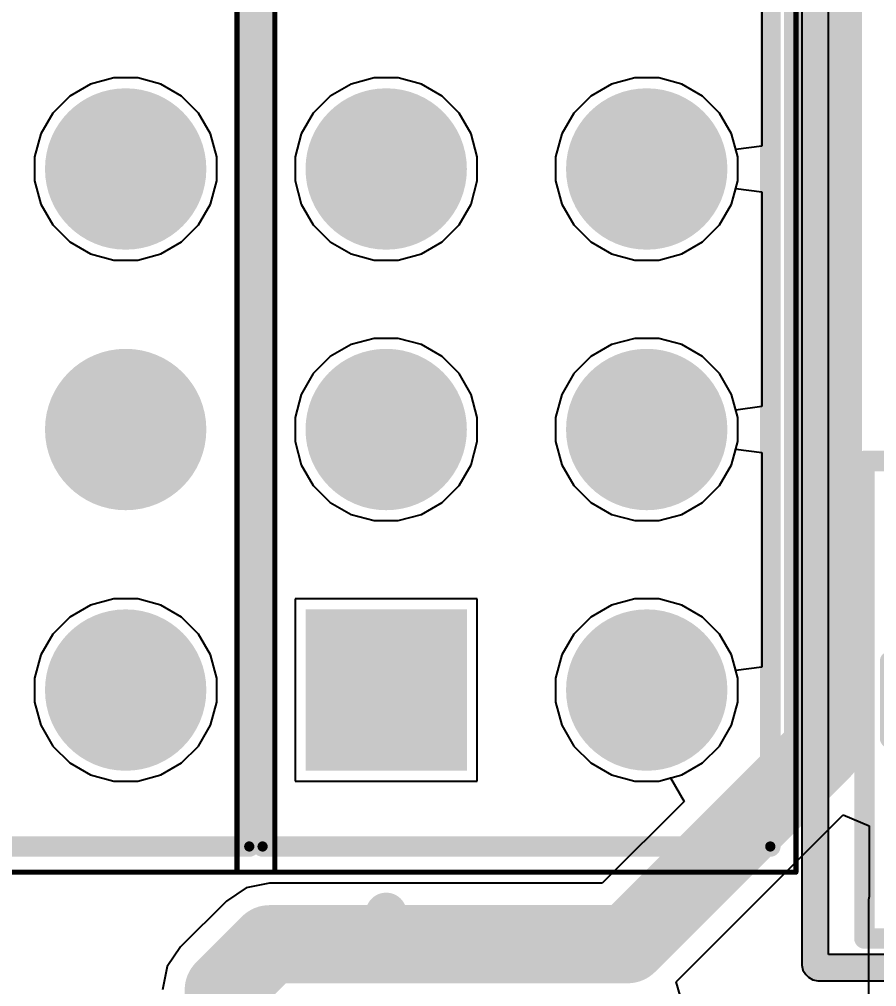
# Model space of a CAD drawing. Header units: inches. Extents: x 2.95 to 6.74, y 1.23 to 4.83.
# Drawn here: x 3.2025 to 3.5316, y 1.6877 to 2.059 of the extents above; entities that cross this region are included whole.
import ezdxf

# ---------------------------------------------------------------- set-up
doc = ezdxf.new("R2010")
doc.units = ezdxf.units.IN
doc.header["$MEASUREMENT"] = 0
for name, color, linetype in [('Bottom Layer', 5, 'Continuous'), ('Bottom Solder', 6, 'Continuous'), ('GND', 76, 'Continuous'), ('Mechanical 15', 56, 'Continuous'), ('Multi-Layer', 9, 'Continuous'), ('Pad Holes', 156, 'Continuous'), ('PWR', 16, 'Continuous'), ('Top 3D Body', 56, 'Continuous'), ('Top Assembly', 56, 'Continuous'), ('Top Component Center', 56, 'Continuous'), ('Top Courtyard', 56, 'Continuous'), ('Top Layer', 1, 'Continuous'), ('Top Overlay', 2, 'Continuous'), ('Top Paste', 8, 'Continuous'), ('Top Solder', 216, 'Continuous')]:
    doc.layers.add(name, color=color, linetype=linetype)
doc.styles.add('Arial', font='', dxfattribs={"height": 0.2})
doc.styles.get('Arial').set_extended_font_data('Arial')

# ---------------------------------------------------------------- blocks, each defined once
blk = doc.blocks.new('SAMTEC_ESQ_126_39_G_D_4')
at = {"layer": 'Bottom Layer'}
h = blk.add_hatch(color=5, dxfattribs=at)
edge = h.paths.add_edge_path()
edge.add_arc((-0.2, 0.1), 0.02697, 0, 360)
h = blk.add_hatch(color=5, dxfattribs=at)
edge = h.paths.add_edge_path()
edge.add_arc((-0.1, 0.1), 0.02697, 0, 360)
h = blk.add_hatch(color=5, dxfattribs=at)
edge = h.paths.add_edge_path()
edge.add_arc((0, 0.1), 0.02697, 0, 360)
at = {"layer": 'Bottom Solder'}
h = blk.add_hatch(color=6, dxfattribs=at)
edge = h.paths.add_edge_path()
edge.add_arc((-0.2, 0.1), 0.03097, 0, 360)
h = blk.add_hatch(color=6, dxfattribs=at)
edge = h.paths.add_edge_path()
edge.add_arc((-0.1, 0.1), 0.03097, 0, 360)
h = blk.add_hatch(color=6, dxfattribs=at)
edge = h.paths.add_edge_path()
edge.add_arc((0, 0.1), 0.03097, 0, 360)
at = {"layer": 'GND'}
h = blk.add_hatch(color=76, dxfattribs=at)
edge = h.paths.add_edge_path()
edge.add_arc((-0.2, 0.1), 0.03008, 0, 360)
h = blk.add_hatch(color=76, dxfattribs=at)
edge = h.paths.add_edge_path()
edge.add_arc((0, 0.1), 0.03008, 0, 360)
at = {"layer": 'Multi-Layer'}
h = blk.add_hatch(color=9, dxfattribs=at)
edge = h.paths.add_edge_path()
edge.add_arc((-0.2, 0.1), 0.02697, 0, 360)
h = blk.add_hatch(color=9, dxfattribs=at)
edge = h.paths.add_edge_path()
edge.add_arc((-0.1, 0.1), 0.02697, 0, 360)
h = blk.add_hatch(color=9, dxfattribs=at)
edge = h.paths.add_edge_path()
edge.add_arc((0, 0.1), 0.02697, 0, 360)
at = {"layer": 'Pad Holes'}
h = blk.add_hatch(color=7, dxfattribs=at)
edge = h.paths.add_edge_path()
edge.add_arc((-0.2, 0.1), 0.02008, 0, 360)
h = blk.add_hatch(color=7, dxfattribs=at)
edge = h.paths.add_edge_path()
edge.add_arc((-0.1, 0.1), 0.02008, 0, 360)
h = blk.add_hatch(color=7, dxfattribs=at)
edge = h.paths.add_edge_path()
edge.add_arc((0, 0.1), 0.02008, 0, 360)
at = {"layer": 'PWR'}
h = blk.add_hatch(color=16, dxfattribs=at)
edge = h.paths.add_edge_path()
edge.add_arc((-0.2, 0.1), 0.03008, 0, 360)
h = blk.add_hatch(color=16, dxfattribs=at)
edge = h.paths.add_edge_path()
edge.add_arc((-0.1, 0.1), 0.03008, 0, 360)
h = blk.add_hatch(color=16, dxfattribs=at)
edge = h.paths.add_edge_path()
edge.add_arc((0, 0.1), 0.03008, 0, 360)
at = {"layer": 'Top Layer'}
h = blk.add_hatch(color=1, dxfattribs=at)
edge = h.paths.add_edge_path()
edge.add_arc((-0.2, 0.1), 0.02697, 0, 360)
h = blk.add_hatch(color=1, dxfattribs=at)
edge = h.paths.add_edge_path()
edge.add_arc((-0.1, 0.1), 0.02697, 0, 360)
h = blk.add_hatch(color=1, dxfattribs=at)
edge = h.paths.add_edge_path()
edge.add_arc((0, 0.1), 0.02697, 0, 360)
at = {"layer": 'Top Solder'}
h = blk.add_hatch(color=216, dxfattribs=at)
edge = h.paths.add_edge_path()
edge.add_arc((-0.2, 0.1), 0.03097, 0, 360)
h = blk.add_hatch(color=216, dxfattribs=at)
edge = h.paths.add_edge_path()
edge.add_arc((-0.1, 0.1), 0.03097, 0, 360)
h = blk.add_hatch(color=216, dxfattribs=at)
edge = h.paths.add_edge_path()
edge.add_arc((0, 0.1), 0.03097, 0, 360)
at = {"layer": 'Mechanical 15'}
for points in [[(0.06988, 0.15728, 0.00197, 0.00197, 0), (-2.56988, 0.15728, 0.00197, 0.00197, 0)], [(0.06988, -0.05728, 0.00197, 0.00197, 0), (0.06988, 0.15728, 0.00197, 0.00197, 0)]]:
    blk.add_lwpolyline(points, format="xyseb", dxfattribs=at)
blk.add_lwpolyline([(0.06939, 0.15728, 0.000984, 0.000984, 1), (0.07037, 0.15728, 0.000984, 0.000984, 1)], format="xyseb", close=True, dxfattribs=at)
blk.add_lwpolyline([(0.06939, 0.15728, 0.000984, 0.000984, 1), (0.07037, 0.15728, 0.000984, 0.000984, 1)], format="xyseb", close=True, dxfattribs=at)
at = {"layer": 'Top 3D Body'}
for points in [[(0.06004, 0.14744, 0.00394, 0.00394, 0), (-2.56004, 0.14744, 0.00394, 0.00394, 0)], [(0.06004, 0.14744, 0.00394, 0.00394, 0), (-2.56004, 0.14744, 0.00394, 0.00394, 0)], [(0.06004, -0.04744, 0.00394, 0.00394, 0), (0.06004, 0.14744, 0.00394, 0.00394, 0)], [(0.06004, -0.04744, 0.00394, 0.00394, 0), (0.06004, 0.14744, 0.00394, 0.00394, 0)]]:
    blk.add_lwpolyline(points, format="xyseb", dxfattribs=at)
blk.add_lwpolyline([(0.05906, 0.14744, 0.00197, 0.00197, 1), (0.06102, 0.14744, 0.00197, 0.00197, 1)], format="xyseb", close=True, dxfattribs=at)
blk.add_lwpolyline([(0.05906, 0.14744, 0.00197, 0.00197, 1), (0.06102, 0.14744, 0.00197, 0.00197, 1)], format="xyseb", close=True, dxfattribs=at)
blk.add_lwpolyline([(0.05906, 0.14744, 0.00197, 0.00197, 1), (0.06102, 0.14744, 0.00197, 0.00197, 1)], format="xyseb", close=True, dxfattribs=at)
blk.add_lwpolyline([(0.05906, 0.14744, 0.00197, 0.00197, 1), (0.06102, 0.14744, 0.00197, 0.00197, 1)], format="xyseb", close=True, dxfattribs=at)
at = {"layer": 'Top Overlay'}
for points in [[(0.06004, 0.14744, 0.00787, 0.00787, 0), (-2.56004, 0.14744, 0.00787, 0.00787, 0)], [(0.06004, -0.04744, 0.00787, 0.00787, 0), (0.06004, 0.14744, 0.00787, 0.00787, 0)]]:
    blk.add_lwpolyline(points, format="xyseb", dxfattribs=at)
blk.add_lwpolyline([(0.05807, 0.14744, 0.00394, 0.00394, 1), (0.06201, 0.14744, 0.00394, 0.00394, 1)], format="xyseb", close=True, dxfattribs=at)
blk.add_lwpolyline([(0.05807, 0.14744, 0.00394, 0.00394, 1), (0.06201, 0.14744, 0.00394, 0.00394, 1)], format="xyseb", close=True, dxfattribs=at)
blk = doc.blocks.new('SAMTEC_ESQ_126_39_G_D_5')
at = {"layer": 'Bottom Layer'}
h = blk.add_hatch(color=5, dxfattribs=at)
edge = h.paths.add_edge_path()
edge.add_arc((-0.2, 0.1), 0.02697, 0, 360)
h = blk.add_hatch(color=5, dxfattribs=at)
edge = h.paths.add_edge_path()
edge.add_arc((-0.1, 0.1), 0.02697, 0, 360)
h = blk.add_hatch(color=5, dxfattribs=at)
edge = h.paths.add_edge_path()
edge.add_arc((0, 0.1), 0.02697, 0, 360)
h = blk.add_hatch(color=5, dxfattribs=at)
edge = h.paths.add_edge_path()
edge.add_arc((-0.2, 0), 0.02697, 0, 360)
h = blk.add_hatch(color=5, dxfattribs=at)
edge = h.paths.add_edge_path()
edge.add_arc((-0.1, 0), 0.02697, 0, 360)
blk.add_hatch(color=5, dxfattribs=at).paths.add_polyline_path([(-0.02697, 0.02697), (0.02697, 0.02697), (0.02697, -0.02697), (-0.02697, -0.02697)])
at = {"layer": 'Bottom Solder'}
h = blk.add_hatch(color=6, dxfattribs=at)
edge = h.paths.add_edge_path()
edge.add_arc((-0.2, 0.1), 0.03097, 0, 360)
h = blk.add_hatch(color=6, dxfattribs=at)
edge = h.paths.add_edge_path()
edge.add_arc((-0.1, 0.1), 0.03097, 0, 360)
h = blk.add_hatch(color=6, dxfattribs=at)
edge = h.paths.add_edge_path()
edge.add_arc((0, 0.1), 0.03097, 0, 360)
h = blk.add_hatch(color=6, dxfattribs=at)
edge = h.paths.add_edge_path()
edge.add_arc((-0.2, 0), 0.03097, 0, 360)
h = blk.add_hatch(color=6, dxfattribs=at)
edge = h.paths.add_edge_path()
edge.add_arc((-0.1, 0), 0.03097, 0, 360)
blk.add_hatch(color=6, dxfattribs=at).paths.add_polyline_path([(-0.03097, 0.03097), (0.03097, 0.03097), (0.03097, -0.03097), (-0.03097, -0.03097)])
at = {"layer": 'GND'}
h = blk.add_hatch(color=76, dxfattribs=at)
edge = h.paths.add_edge_path()
edge.add_arc((-0.2, 0.1), 0.03008, 0, 360)
h = blk.add_hatch(color=76, dxfattribs=at)
edge = h.paths.add_edge_path()
edge.add_arc((-0.1, 0.1), 0.03008, 0, 360)
h = blk.add_hatch(color=76, dxfattribs=at)
edge = h.paths.add_edge_path()
edge.add_arc((0, 0.1), 0.03008, 0, 360)
h = blk.add_hatch(color=76, dxfattribs=at)
edge = h.paths.add_edge_path()
edge.add_arc((-0.2, 0), 0.03008, 0, 360)
h = blk.add_hatch(color=76, dxfattribs=at)
edge = h.paths.add_edge_path()
edge.add_arc((-0.1, 0), 0.03008, 0, 360)
h = blk.add_hatch(color=76, dxfattribs=at)
edge = h.paths.add_edge_path()
edge.add_arc((0, 0), 0.03008, 0, 360)
at = {"layer": 'Multi-Layer'}
h = blk.add_hatch(color=9, dxfattribs=at)
edge = h.paths.add_edge_path()
edge.add_arc((-0.2, 0.1), 0.02697, 0, 360)
h = blk.add_hatch(color=9, dxfattribs=at)
edge = h.paths.add_edge_path()
edge.add_arc((-0.1, 0.1), 0.02697, 0, 360)
h = blk.add_hatch(color=9, dxfattribs=at)
edge = h.paths.add_edge_path()
edge.add_arc((0, 0.1), 0.02697, 0, 360)
h = blk.add_hatch(color=9, dxfattribs=at)
edge = h.paths.add_edge_path()
edge.add_arc((-0.2, 0), 0.02697, 0, 360)
h = blk.add_hatch(color=9, dxfattribs=at)
edge = h.paths.add_edge_path()
edge.add_arc((-0.1, 0), 0.02697, 0, 360)
blk.add_hatch(color=9, dxfattribs=at).paths.add_polyline_path([(-0.02697, 0.02697), (0.02697, 0.02697), (0.02697, -0.02697), (-0.02697, -0.02697)])
at = {"layer": 'Pad Holes'}
h = blk.add_hatch(color=7, dxfattribs=at)
edge = h.paths.add_edge_path()
edge.add_arc((-0.2, 0.1), 0.02008, 0, 360)
h = blk.add_hatch(color=7, dxfattribs=at)
edge = h.paths.add_edge_path()
edge.add_arc((-0.1, 0.1), 0.02008, 0, 360)
h = blk.add_hatch(color=7, dxfattribs=at)
edge = h.paths.add_edge_path()
edge.add_arc((0, 0.1), 0.02008, 0, 360)
h = blk.add_hatch(color=7, dxfattribs=at)
edge = h.paths.add_edge_path()
edge.add_arc((-0.2, 0), 0.02008, 0, 360)
h = blk.add_hatch(color=7, dxfattribs=at)
edge = h.paths.add_edge_path()
edge.add_arc((-0.1, 0), 0.02008, 0, 360)
h = blk.add_hatch(color=7, dxfattribs=at)
edge = h.paths.add_edge_path()
edge.add_arc((0, 0), 0.02008, 0, 360)
at = {"layer": 'PWR'}
h = blk.add_hatch(color=16, dxfattribs=at)
edge = h.paths.add_edge_path()
edge.add_arc((-0.2, 0.1), 0.03008, 0, 360)
h = blk.add_hatch(color=16, dxfattribs=at)
edge = h.paths.add_edge_path()
edge.add_arc((-0.1, 0.1), 0.03008, 0, 360)
h = blk.add_hatch(color=16, dxfattribs=at)
edge = h.paths.add_edge_path()
edge.add_arc((0, 0.1), 0.03008, 0, 360)
h = blk.add_hatch(color=16, dxfattribs=at)
edge = h.paths.add_edge_path()
edge.add_arc((-0.2, 0), 0.03008, 0, 360)
h = blk.add_hatch(color=16, dxfattribs=at)
edge = h.paths.add_edge_path()
edge.add_arc((-0.1, 0), 0.03008, 0, 360)
h = blk.add_hatch(color=16, dxfattribs=at)
edge = h.paths.add_edge_path()
edge.add_arc((0, 0), 0.03008, 0, 360)
at = {"layer": 'Top Layer'}
h = blk.add_hatch(color=1, dxfattribs=at)
edge = h.paths.add_edge_path()
edge.add_arc((-0.2, 0.1), 0.02697, 0, 360)
h = blk.add_hatch(color=1, dxfattribs=at)
edge = h.paths.add_edge_path()
edge.add_arc((-0.1, 0.1), 0.02697, 0, 360)
h = blk.add_hatch(color=1, dxfattribs=at)
edge = h.paths.add_edge_path()
edge.add_arc((0, 0.1), 0.02697, 0, 360)
h = blk.add_hatch(color=1, dxfattribs=at)
edge = h.paths.add_edge_path()
edge.add_arc((-0.2, 0), 0.02697, 0, 360)
h = blk.add_hatch(color=1, dxfattribs=at)
edge = h.paths.add_edge_path()
edge.add_arc((-0.1, 0), 0.02697, 0, 360)
blk.add_hatch(color=1, dxfattribs=at).paths.add_polyline_path([(-0.02697, 0.02697), (0.02697, 0.02697), (0.02697, -0.02697), (-0.02697, -0.02697)])
at = {"layer": 'Top Solder'}
h = blk.add_hatch(color=216, dxfattribs=at)
edge = h.paths.add_edge_path()
edge.add_arc((-0.2, 0.1), 0.03097, 0, 360)
h = blk.add_hatch(color=216, dxfattribs=at)
edge = h.paths.add_edge_path()
edge.add_arc((-0.1, 0.1), 0.03097, 0, 360)
h = blk.add_hatch(color=216, dxfattribs=at)
edge = h.paths.add_edge_path()
edge.add_arc((0, 0.1), 0.03097, 0, 360)
h = blk.add_hatch(color=216, dxfattribs=at)
edge = h.paths.add_edge_path()
edge.add_arc((-0.2, 0), 0.03097, 0, 360)
h = blk.add_hatch(color=216, dxfattribs=at)
edge = h.paths.add_edge_path()
edge.add_arc((-0.1, 0), 0.03097, 0, 360)
blk.add_hatch(color=216, dxfattribs=at).paths.add_polyline_path([(-0.03097, 0.03097), (0.03097, 0.03097), (0.03097, -0.03097), (-0.03097, -0.03097)])
at = {"layer": 'Mechanical 15'}
for points in [[(0.06988, 0.15728, 0.00197, 0.00197, 0), (-2.56988, 0.15728, 0.00197, 0.00197, 0)], [(0.06988, -0.05728, 0.00197, 0.00197, 0), (0.06988, 0.15728, 0.00197, 0.00197, 0)], [(0.06988, -0.05728, 0.00197, 0.00197, 0), (-2.56988, -0.05728, 0.00197, 0.00197, 0)]]:
    blk.add_lwpolyline(points, format="xyseb", dxfattribs=at)
for points in [[(0.06939, 0.15728, 0.000984, 0.000984, 1), (0.07037, 0.15728, 0.000984, 0.000984, 1)], [(0.06939, 0.15728, 0.000984, 0.000984, 1), (0.07037, 0.15728, 0.000984, 0.000984, 1)], [(0.06939, -0.05728, 0.000984, 0.000984, 1), (0.07037, -0.05728, 0.000984, 0.000984, 1)], [(0.06939, -0.05728, 0.000984, 0.000984, 1), (0.07037, -0.05728, 0.000984, 0.000984, 1)]]:
    blk.add_lwpolyline(points, format="xyseb", close=True, dxfattribs=at)
at = {"layer": 'Top 3D Body'}
for points in [[(0.06004, 0.14744, 0.00394, 0.00394, 0), (-2.56004, 0.14744, 0.00394, 0.00394, 0)], [(0.06004, 0.14744, 0.00394, 0.00394, 0), (-2.56004, 0.14744, 0.00394, 0.00394, 0)], [(0.06004, -0.04744, 0.00394, 0.00394, 0), (0.06004, 0.14744, 0.00394, 0.00394, 0)], [(0.06004, -0.04744, 0.00394, 0.00394, 0), (0.06004, 0.14744, 0.00394, 0.00394, 0)], [(0.06004, -0.04744, 0.00394, 0.00394, 0), (-2.56004, -0.04744, 0.00394, 0.00394, 0)]]:
    blk.add_lwpolyline(points, format="xyseb", dxfattribs=at)
for points in [[(0.05906, 0.14744, 0.00197, 0.00197, 1), (0.06102, 0.14744, 0.00197, 0.00197, 1)], [(0.05906, 0.14744, 0.00197, 0.00197, 1), (0.06102, 0.14744, 0.00197, 0.00197, 1)], [(0.05906, 0.14744, 0.00197, 0.00197, 1), (0.06102, 0.14744, 0.00197, 0.00197, 1)], [(0.05906, 0.14744, 0.00197, 0.00197, 1), (0.06102, 0.14744, 0.00197, 0.00197, 1)], [(0.08957, 0, 0.00787, 0.00787, 1), (0.08169, 0, 0.00787, 0.00787, 1)], [(0.07972, 0, 0.00394, 0.00394, 1), (0.08366, 0, 0.00394, 0.00394, 1)], [(0.0876, 0, 0.00394, 0.00394, 1), (0.09154, 0, 0.00394, 0.00394, 1)], [(0.05906, -0.04744, 0.00197, 0.00197, 1), (0.06102, -0.04744, 0.00197, 0.00197, 1)], [(0.05906, -0.04744, 0.00197, 0.00197, 1), (0.06102, -0.04744, 0.00197, 0.00197, 1)], [(0.05906, -0.04744, 0.00197, 0.00197, 1), (0.06102, -0.04744, 0.00197, 0.00197, 1)]]:
    blk.add_lwpolyline(points, format="xyseb", close=True, dxfattribs=at)
at = {"layer": 'Top Overlay'}
for points in [[(0.06004, 0.14744, 0.00787, 0.00787, 0), (-2.56004, 0.14744, 0.00787, 0.00787, 0)], [(0.06004, -0.04744, 0.00787, 0.00787, 0), (0.06004, 0.14744, 0.00787, 0.00787, 0)], [(0.06004, -0.04744, 0.00787, 0.00787, 0), (-2.56004, -0.04744, 0.00787, 0.00787, 0)]]:
    blk.add_lwpolyline(points, format="xyseb", dxfattribs=at)
for points in [[(0.05807, 0.14744, 0.00394, 0.00394, 1), (0.06201, 0.14744, 0.00394, 0.00394, 1)], [(0.05807, 0.14744, 0.00394, 0.00394, 1), (0.06201, 0.14744, 0.00394, 0.00394, 1)], [(0.08957, 0, 0.00787, 0.00787, 1), (0.08169, 0, 0.00787, 0.00787, 1)], [(0.07972, 0, 0.00394, 0.00394, 1), (0.08366, 0, 0.00394, 0.00394, 1)], [(0.0876, 0, 0.00394, 0.00394, 1), (0.09154, 0, 0.00394, 0.00394, 1)], [(0.05807, -0.04744, 0.00394, 0.00394, 1), (0.06201, -0.04744, 0.00394, 0.00394, 1)], [(0.05807, -0.04744, 0.00394, 0.00394, 1), (0.06201, -0.04744, 0.00394, 0.00394, 1)]]:
    blk.add_lwpolyline(points, format="xyseb", close=True, dxfattribs=at)
blk = doc.blocks.new('FP_RMCF1210_IPC_B_39')
at = {"layer": 'Top Layer'}
for points in [[(-0.08179, 0.05423), (-0.02652, 0.05423), (-0.02652, -0.05423), (-0.08179, -0.05423)], [(0.02652, 0.05423), (0.08179, 0.05423), (0.08179, -0.05423), (0.02652, -0.05423)]]:
    blk.add_hatch(color=1, dxfattribs=at).paths.add_polyline_path(points)
at = {"layer": 'Top Paste'}
for points in [[(-0.08179, 0.05423), (-0.02652, 0.05423), (-0.02652, -0.05423), (-0.08179, -0.05423)], [(0.02652, 0.05423), (0.08179, 0.05423), (0.08179, -0.05423), (0.02652, -0.05423)]]:
    blk.add_hatch(color=8, dxfattribs=at).paths.add_polyline_path(points)
at = {"layer": 'Top Solder'}
for points in [[(-0.08179, 0.05423), (-0.02652, 0.05423), (-0.02652, -0.05423), (-0.08179, -0.05423)], [(0.02652, 0.05423), (0.08179, 0.05423), (0.08179, -0.05423), (0.02652, -0.05423)]]:
    blk.add_hatch(color=216, dxfattribs=at).paths.add_polyline_path(points)
at = {"layer": 'Top 3D Body'}
for points in [[(0.06299, 0.04921, 0.00787, 0.00787, 0), (-0.06299, 0.04921, 0.00787, 0.00787, 0)], [(-0.06299, -0.04921, 0.00787, 0.00787, 0), (-0.06299, 0.04921, 0.00787, 0.00787, 0)], [(0.06299, -0.04921, 0.00787, 0.00787, 0), (0.06299, 0.04921, 0.00787, 0.00787, 0)], [(0.06299, -0.04921, 0.00787, 0.00787, 0), (-0.06299, -0.04921, 0.00787, 0.00787, 0)]]:
    blk.add_lwpolyline(points, format="xyseb", dxfattribs=at)
for points in [[(-0.06496, 0.04921, 0.00394, 0.00394, 1), (-0.06102, 0.04921, 0.00394, 0.00394, 1)], [(-0.06496, 0.04921, 0.00394, 0.00394, 1), (-0.06102, 0.04921, 0.00394, 0.00394, 1)], [(0.06102, 0.04921, 0.00394, 0.00394, 1), (0.06496, 0.04921, 0.00394, 0.00394, 1)], [(0.06102, 0.04921, 0.00394, 0.00394, 1), (0.06496, 0.04921, 0.00394, 0.00394, 1)], [(-0.06496, -0.04921, 0.00394, 0.00394, 1), (-0.06102, -0.04921, 0.00394, 0.00394, 1)], [(-0.06496, -0.04921, 0.00394, 0.00394, 1), (-0.06102, -0.04921, 0.00394, 0.00394, 1)], [(0.06102, -0.04921, 0.00394, 0.00394, 1), (0.06496, -0.04921, 0.00394, 0.00394, 1)], [(0.06102, -0.04921, 0.00394, 0.00394, 1), (0.06496, -0.04921, 0.00394, 0.00394, 1)]]:
    blk.add_lwpolyline(points, format="xyseb", close=True, dxfattribs=at)
at = {"layer": 'Top Assembly'}
for points in [[(0.09163, 0.06407, 0.00787, 0.00787, 0), (-0.09163, 0.06407, 0.00787, 0.00787, 0)], [(-0.09163, -0.06407, 0.00787, 0.00787, 0), (-0.09163, 0.06407, 0.00787, 0.00787, 0)], [(0.09163, -0.06407, 0.00787, 0.00787, 0), (0.09163, 0.06407, 0.00787, 0.00787, 0)], [(0.09163, -0.06407, 0.00787, 0.00787, 0), (-0.09163, -0.06407, 0.00787, 0.00787, 0)]]:
    blk.add_lwpolyline(points, format="xyseb", dxfattribs=at)
for points in [[(-0.0936, 0.06407, 0.00394, 0.00394, 1), (-0.08966, 0.06407, 0.00394, 0.00394, 1)], [(-0.0936, 0.06407, 0.00394, 0.00394, 1), (-0.08966, 0.06407, 0.00394, 0.00394, 1)], [(0.08966, 0.06407, 0.00394, 0.00394, 1), (0.0936, 0.06407, 0.00394, 0.00394, 1)], [(0.08966, 0.06407, 0.00394, 0.00394, 1), (0.0936, 0.06407, 0.00394, 0.00394, 1)], [(-0.0936, -0.06407, 0.00394, 0.00394, 1), (-0.08966, -0.06407, 0.00394, 0.00394, 1)], [(-0.0936, -0.06407, 0.00394, 0.00394, 1), (-0.08966, -0.06407, 0.00394, 0.00394, 1)], [(0.08966, -0.06407, 0.00394, 0.00394, 1), (0.0936, -0.06407, 0.00394, 0.00394, 1)], [(0.08966, -0.06407, 0.00394, 0.00394, 1), (0.0936, -0.06407, 0.00394, 0.00394, 1)]]:
    blk.add_lwpolyline(points, format="xyseb", close=True, dxfattribs=at)
at = {"layer": 'Top Component Center'}
for points in [[(0, -0.01969, 0.00394, 0.00394, 0), (0, 0.01969, 0.00394, 0.00394, 0)], [(0.01969, 0, 0.00394, 0.00394, 0), (-0.01969, 0, 0.00394, 0.00394, 0)]]:
    blk.add_lwpolyline(points, format="xyseb", dxfattribs=at)
for points in [[(-0.00098, 0.01969, 0.00197, 0.00197, 1), (0.00098, 0.01969, 0.00197, 0.00197, 1)], [(-0.02067, 0, 0.00197, 0.00197, 1), (-0.0187, 0, 0.00197, 0.00197, 1)], [(0.0187, 0, 0.00197, 0.00197, 1), (0.02067, 0, 0.00197, 0.00197, 1)], [(-0.00098, -0.01969, 0.00197, 0.00197, 1), (0.00098, -0.01969, 0.00197, 0.00197, 1)]]:
    blk.add_lwpolyline(points, format="xyseb", close=True, dxfattribs=at)
at = {"layer": 'Top Courtyard'}
for points in [[(0.09163, 0.06407, 0.00787, 0.00787, 0), (-0.09163, 0.06407, 0.00787, 0.00787, 0)], [(-0.09163, -0.06407, 0.00787, 0.00787, 0), (-0.09163, 0.06407, 0.00787, 0.00787, 0)], [(0.09163, -0.06407, 0.00787, 0.00787, 0), (0.09163, 0.06407, 0.00787, 0.00787, 0)], [(0.09163, -0.06407, 0.00787, 0.00787, 0), (-0.09163, -0.06407, 0.00787, 0.00787, 0)]]:
    blk.add_lwpolyline(points, format="xyseb", dxfattribs=at)
for points in [[(-0.0936, 0.06407, 0.00394, 0.00394, 1), (-0.08966, 0.06407, 0.00394, 0.00394, 1)], [(-0.0936, 0.06407, 0.00394, 0.00394, 1), (-0.08966, 0.06407, 0.00394, 0.00394, 1)], [(0.08966, 0.06407, 0.00394, 0.00394, 1), (0.0936, 0.06407, 0.00394, 0.00394, 1)], [(0.08966, 0.06407, 0.00394, 0.00394, 1), (0.0936, 0.06407, 0.00394, 0.00394, 1)], [(-0.0936, -0.06407, 0.00394, 0.00394, 1), (-0.08966, -0.06407, 0.00394, 0.00394, 1)], [(-0.0936, -0.06407, 0.00394, 0.00394, 1), (-0.08966, -0.06407, 0.00394, 0.00394, 1)], [(0.08966, -0.06407, 0.00394, 0.00394, 1), (0.0936, -0.06407, 0.00394, 0.00394, 1)], [(0.08966, -0.06407, 0.00394, 0.00394, 1), (0.0936, -0.06407, 0.00394, 0.00394, 1)]]:
    blk.add_lwpolyline(points, format="xyseb", close=True, dxfattribs=at)
at = {"layer": 'Top Overlay'}
for points in [[(0.01471, 0.05423, 0.00787, 0.00787, 0), (-0.01471, 0.05423, 0.00787, 0.00787, 0)], [(0.01471, -0.05423, 0.00787, 0.00787, 0), (-0.01471, -0.05423, 0.00787, 0.00787, 0)]]:
    blk.add_lwpolyline(points, format="xyseb", dxfattribs=at)
for points in [[(-0.01668, 0.05423, 0.00394, 0.00394, 1), (-0.01275, 0.05423, 0.00394, 0.00394, 1)], [(0.01275, 0.05423, 0.00394, 0.00394, 1), (0.01668, 0.05423, 0.00394, 0.00394, 1)], [(-0.01668, -0.05423, 0.00394, 0.00394, 1), (-0.01275, -0.05423, 0.00394, 0.00394, 1)], [(0.01275, -0.05423, 0.00394, 0.00394, 1), (0.01668, -0.05423, 0.00394, 0.00394, 1)]]:
    blk.add_lwpolyline(points, format="xyseb", close=True, dxfattribs=at)
at = {"layer": 'Top Assembly', "style": 'Arial'}
blk.add_text('R66', height=0.03937, dxfattribs=at).set_placement((0, 0.00044))

msp = doc.modelspace()

# ---------------------------------------------------------------- linework, layer by layer
at = {"layer": 'Bottom Layer'}
for p, q in [((3.23875, 2.03652), (3.22986, 2.03414)), ((3.24796, 2.03652), (3.23875, 2.03652)), ((3.25685, 2.03414), (3.24796, 2.03652)), ((3.33875, 2.03652), (3.32986, 2.03414)), ((3.34796, 2.03652), (3.33875, 2.03652)), ((3.35685, 2.03414), (3.34796, 2.03652)), ((3.43875, 2.03652), (3.42986, 2.03414)), ((3.44796, 2.03652), (3.43875, 2.03652)), ((3.45685, 2.03414), (3.44796, 2.03652)), ((3.22986, 2.03414), (3.22188, 2.02954)), ((3.26482, 2.02954), (3.25685, 2.03414)), ((3.32986, 2.03414), (3.32188, 2.02954)), ((3.36482, 2.02954), (3.35685, 2.03414)), ((3.42986, 2.03414), (3.42188, 2.02954)), ((3.46482, 2.02954), (3.45685, 2.03414)), ((3.22188, 2.02954), (3.21537, 2.02303)), ((3.27133, 2.02303), (3.26482, 2.02954)), ((3.32188, 2.02954), (3.31537, 2.02303)), ((3.37133, 2.02303), (3.36482, 2.02954)), ((3.42188, 2.02954), (3.41537, 2.02303)), ((3.47133, 2.02303), (3.46482, 2.02954)), ((3.21537, 2.02303), (3.21077, 2.01505)), ((3.27594, 2.01505), (3.27133, 2.02303)), ((3.31537, 2.02303), (3.31077, 2.01505)), ((3.37594, 2.01505), (3.37133, 2.02303)), ((3.41537, 2.02303), (3.41077, 2.01505)), ((3.47594, 2.01505), (3.47133, 2.02303)), ((3.21077, 2.01505), (3.20838, 2.00616)), ((3.27832, 2.00616), (3.27594, 2.01505)), ((3.31077, 2.01505), (3.30838, 2.00616)), ((3.37832, 2.00616), (3.37594, 2.01505)), ((3.41077, 2.01505), (3.40838, 2.00616)), ((3.47832, 2.00616), (3.47594, 2.01505)), ((3.20838, 2.00616), (3.20838, 1.99695)), ((3.27832, 1.99695), (3.27832, 2.00616)), ((3.30838, 2.00616), (3.30838, 1.99695)), ((3.37832, 1.99695), (3.37832, 2.00616)), ((3.40838, 2.00616), (3.40838, 1.99695)), ((3.47832, 1.99695), (3.47832, 2.00616)), ((3.20838, 1.99695), (3.21077, 1.98806)), ((3.27594, 1.98806), (3.27832, 1.99695)), ((3.30838, 1.99695), (3.31077, 1.98806)), ((3.37594, 1.98806), (3.37832, 1.99695)), ((3.40838, 1.99695), (3.41077, 1.98806)), ((3.47594, 1.98806), (3.47832, 1.99695)), ((3.21077, 1.98806), (3.21537, 1.98008)), ((3.27133, 1.98008), (3.27594, 1.98806)), ((3.31077, 1.98806), (3.31537, 1.98008)), ((3.37133, 1.98008), (3.37594, 1.98806)), ((3.41077, 1.98806), (3.41537, 1.98008)), ((3.47133, 1.98008), (3.47594, 1.98806)), ((3.21537, 1.98008), (3.22188, 1.97357)), ((3.26482, 1.97357), (3.27133, 1.98008)), ((3.31537, 1.98008), (3.32188, 1.97357)), ((3.36482, 1.97357), (3.37133, 1.98008)), ((3.41537, 1.98008), (3.42188, 1.97357)), ((3.46482, 1.97357), (3.47133, 1.98008)), ((3.22188, 1.97357), (3.22986, 1.96897)), ((3.25685, 1.96897), (3.26482, 1.97357)), ((3.32188, 1.97357), (3.32986, 1.96897)), ((3.35685, 1.96897), (3.36482, 1.97357)), ((3.42188, 1.97357), (3.42986, 1.96897)), ((3.45685, 1.96897), (3.46482, 1.97357)), ((3.22986, 1.96897), (3.23875, 1.96659)), ((3.24796, 1.96659), (3.25685, 1.96897)), ((3.32986, 1.96897), (3.33875, 1.96659)), ((3.34796, 1.96659), (3.35685, 1.96897)), ((3.42986, 1.96897), (3.43875, 1.96659)), ((3.44796, 1.96659), (3.45685, 1.96897)), ((3.23875, 1.96659), (3.24796, 1.96659)), ((3.33875, 1.96659), (3.34796, 1.96659)), ((3.43875, 1.96659), (3.44796, 1.96659)), ((3.33875, 1.93652), (3.32986, 1.93414)), ((3.34796, 1.93652), (3.33875, 1.93652)), ((3.35685, 1.93414), (3.34796, 1.93652)), ((3.43875, 1.93652), (3.42986, 1.93414)), ((3.44796, 1.93652), (3.43875, 1.93652)), ((3.45685, 1.93414), (3.44796, 1.93652)), ((3.32986, 1.93414), (3.32188, 1.92954)), ((3.36482, 1.92954), (3.35685, 1.93414)), ((3.42986, 1.93414), (3.42188, 1.92954)), ((3.46482, 1.92954), (3.45685, 1.93414)), ((3.32188, 1.92954), (3.31537, 1.92303)), ((3.37133, 1.92303), (3.36482, 1.92954)), ((3.42188, 1.92954), (3.41537, 1.92303)), ((3.47133, 1.92303), (3.46482, 1.92954)), ((3.31537, 1.92303), (3.31077, 1.91505)), ((3.37594, 1.91505), (3.37133, 1.92303)), ((3.41537, 1.92303), (3.41077, 1.91505)), ((3.47594, 1.91505), (3.47133, 1.92303)), ((3.31077, 1.91505), (3.30838, 1.90616)), ((3.37832, 1.90616), (3.37594, 1.91505)), ((3.41077, 1.91505), (3.40838, 1.90616)), ((3.47832, 1.90616), (3.47594, 1.91505)), ((3.30838, 1.90616), (3.30838, 1.89695)), ((3.37832, 1.89695), (3.37832, 1.90616)), ((3.40838, 1.90616), (3.40838, 1.89695)), ((3.47832, 1.89695), (3.47832, 1.90616)), ((3.30838, 1.89695), (3.31077, 1.88806)), ((3.37594, 1.88806), (3.37832, 1.89695)), ((3.40838, 1.89695), (3.41077, 1.88806)), ((3.47594, 1.88806), (3.47832, 1.89695)), ((3.31077, 1.88806), (3.31537, 1.88008)), ((3.37133, 1.88008), (3.37594, 1.88806)), ((3.41077, 1.88806), (3.41537, 1.88008)), ((3.47133, 1.88008), (3.47594, 1.88806)), ((3.31537, 1.88008), (3.32188, 1.87357)), ((3.36482, 1.87357), (3.37133, 1.88008)), ((3.41537, 1.88008), (3.42188, 1.87357)), ((3.46482, 1.87357), (3.47133, 1.88008)), ((3.32188, 1.87357), (3.32986, 1.86897)), ((3.35685, 1.86897), (3.36482, 1.87357)), ((3.42188, 1.87357), (3.42986, 1.86897)), ((3.45685, 1.86897), (3.46482, 1.87357)), ((3.32986, 1.86897), (3.33875, 1.86659)), ((3.34796, 1.86659), (3.35685, 1.86897)), ((3.42986, 1.86897), (3.43875, 1.86659)), ((3.44796, 1.86659), (3.45685, 1.86897)), ((3.33875, 1.86659), (3.34796, 1.86659)), ((3.43875, 1.86659), (3.44796, 1.86659)), ((3.22986, 1.83414), (3.22188, 1.82954)), ((3.23875, 1.83652), (3.22986, 1.83414)), ((3.24796, 1.83652), (3.23875, 1.83652)), ((3.25685, 1.83414), (3.24796, 1.83652)), ((3.26482, 1.82954), (3.25685, 1.83414)), ((3.37832, 1.83652), (3.30838, 1.83652)), ((3.30838, 1.83652), (3.30838, 1.76659)), ((3.37832, 1.76659), (3.37832, 1.83652)), ((3.42986, 1.83414), (3.42188, 1.82954)), ((3.43875, 1.83652), (3.42986, 1.83414)), ((3.44796, 1.83652), (3.43875, 1.83652)), ((3.45685, 1.83414), (3.44796, 1.83652)), ((3.46482, 1.82954), (3.45685, 1.83414)), ((3.22188, 1.82954), (3.21537, 1.82303)), ((3.27133, 1.82303), (3.26482, 1.82954)), ((3.42188, 1.82954), (3.41537, 1.82303)), ((3.47133, 1.82303), (3.46482, 1.82954)), ((3.21537, 1.82303), (3.21077, 1.81505)), ((3.27594, 1.81505), (3.27133, 1.82303)), ((3.41537, 1.82303), (3.41077, 1.81505)), ((3.47594, 1.81505), (3.47133, 1.82303)), ((3.21077, 1.81505), (3.20838, 1.80616)), ((3.27832, 1.80616), (3.27594, 1.81505)), ((3.41077, 1.81505), (3.40838, 1.80616)), ((3.47832, 1.80616), (3.47594, 1.81505)), ((3.20838, 1.80616), (3.20838, 1.79695)), ((3.27832, 1.79695), (3.27832, 1.80616)), ((3.40838, 1.80616), (3.40838, 1.79695)), ((3.47832, 1.79695), (3.47832, 1.80616)), ((3.20838, 1.79695), (3.21077, 1.78806)), ((3.27594, 1.78806), (3.27832, 1.79695)), ((3.40838, 1.79695), (3.41077, 1.78806)), ((3.47594, 1.78806), (3.47832, 1.79695)), ((3.21077, 1.78806), (3.21537, 1.78008)), ((3.27133, 1.78008), (3.27594, 1.78806)), ((3.41077, 1.78806), (3.41537, 1.78008)), ((3.47133, 1.78008), (3.47594, 1.78806)), ((3.21537, 1.78008), (3.22188, 1.77357)), ((3.26482, 1.77357), (3.27133, 1.78008)), ((3.41537, 1.78008), (3.42188, 1.77357)), ((3.46482, 1.77357), (3.47133, 1.78008)), ((3.22188, 1.77357), (3.22986, 1.76897)), ((3.25685, 1.76897), (3.26482, 1.77357)), ((3.42188, 1.77357), (3.42986, 1.76897)), ((3.45685, 1.76897), (3.46482, 1.77357)), ((3.22986, 1.76897), (3.23875, 1.76659)), ((3.24796, 1.76659), (3.25685, 1.76897)), ((3.42986, 1.76897), (3.43875, 1.76659)), ((3.44796, 1.76659), (3.45685, 1.76897)), ((3.23875, 1.76659), (3.24796, 1.76659)), ((3.30838, 1.76659), (3.37832, 1.76659)), ((3.43875, 1.76659), (3.44796, 1.76659))]:
    msp.add_line(p, q, dxfattribs=at)
at = {"layer": 'PWR'}
for p, q in [((3.5029, 2.284), (3.5029, 1.696)), ((3.5131, 1.7001), (3.5131, 2.2799)), ((3.64213, 1.7001), (3.5131, 1.7001)), ((3.5029, 1.696), (3.50329, 1.69405)), ((3.50329, 1.69405), (3.5044, 1.6924)), ((3.5044, 1.6924), (3.5054, 1.6914)), ((3.5054, 1.6914), (3.50705, 1.69029)), ((3.50705, 1.69029), (3.509, 1.6899)), ((3.509, 1.6899), (3.6399, 1.6899))]:
    msp.add_line(p, q, dxfattribs=at)
for points in [[(3.508, 1.696, 0.01, 0.01, 0), (3.508, 2.284, 0.01, 0.01, 0)], [(3.508, 1.696, 0.01, 0.01, 0), (3.509, 1.695, 0.01, 0.01, 0)], [(3.509, 1.695, 0.01, 0.01, 0), (3.644, 1.695, 0.01, 0.01, 0)]]:
    msp.add_lwpolyline(points, format="xyseb", dxfattribs=at)
for points in [[(3.5055, 1.696, 0.005, 0.005, 1), (3.5105, 1.696, 0.005, 0.005, 1)], [(3.5055, 1.696, 0.005, 0.005, 1), (3.5105, 1.696, 0.005, 0.005, 1)], [(3.5065, 1.695, 0.005, 0.005, 1), (3.5115, 1.695, 0.005, 0.005, 1)], [(3.5065, 1.695, 0.005, 0.005, 1), (3.5115, 1.695, 0.005, 0.005, 1)]]:
    msp.add_lwpolyline(points, format="xyseb", close=True, dxfattribs=at)
at = {"layer": 'Top Layer'}
for p, q in [((3.48755, 2.09275), (3.48755, 2.01035)), ((3.23875, 2.03652), (3.22986, 2.03414)), ((3.24796, 2.03652), (3.23875, 2.03652)), ((3.25685, 2.03414), (3.24796, 2.03652)), ((3.33875, 2.03652), (3.32986, 2.03414)), ((3.34796, 2.03652), (3.33875, 2.03652)), ((3.35685, 2.03414), (3.34796, 2.03652)), ((3.43875, 2.03652), (3.42986, 2.03414)), ((3.44796, 2.03652), (3.43875, 2.03652)), ((3.45685, 2.03414), (3.44796, 2.03652)), ((3.22986, 2.03414), (3.22188, 2.02954)), ((3.26482, 2.02954), (3.25685, 2.03414)), ((3.32986, 2.03414), (3.32188, 2.02954)), ((3.36482, 2.02954), (3.35685, 2.03414)), ((3.42986, 2.03414), (3.42188, 2.02954)), ((3.46482, 2.02954), (3.45685, 2.03414)), ((3.22188, 2.02954), (3.21537, 2.02303)), ((3.27133, 2.02303), (3.26482, 2.02954)), ((3.32188, 2.02954), (3.31537, 2.02303)), ((3.37133, 2.02303), (3.36482, 2.02954)), ((3.42188, 2.02954), (3.41537, 2.02303)), ((3.47133, 2.02303), (3.46482, 2.02954)), ((3.21537, 2.02303), (3.21077, 2.01505)), ((3.27594, 2.01505), (3.27133, 2.02303)), ((3.31537, 2.02303), (3.31077, 2.01505)), ((3.37594, 2.01505), (3.37133, 2.02303)), ((3.41537, 2.02303), (3.41077, 2.01505)), ((3.47594, 2.01505), (3.47133, 2.02303)), ((3.21077, 2.01505), (3.20838, 2.00616)), ((3.27832, 2.00616), (3.27594, 2.01505)), ((3.31077, 2.01505), (3.30838, 2.00616)), ((3.37832, 2.00616), (3.37594, 2.01505)), ((3.41077, 2.01505), (3.40838, 2.00616)), ((3.47755, 2.00904), (3.47594, 2.01505)), ((3.48755, 2.01035), (3.47755, 2.00904)), ((3.20838, 2.00616), (3.20838, 1.99695)), ((3.27832, 1.99695), (3.27832, 2.00616)), ((3.30838, 2.00616), (3.30838, 1.99695)), ((3.37832, 1.99695), (3.37832, 2.00616)), ((3.40838, 2.00616), (3.40838, 1.99695)), ((3.20838, 1.99695), (3.21077, 1.98806)), ((3.27594, 1.98806), (3.27832, 1.99695)), ((3.30838, 1.99695), (3.31077, 1.98806)), ((3.37594, 1.98806), (3.37832, 1.99695)), ((3.40838, 1.99695), (3.41077, 1.98806)), ((3.47594, 1.98806), (3.47755, 1.99407)), ((3.47755, 1.99407), (3.48755, 1.99275)), ((3.48755, 1.99275), (3.48755, 1.91035)), ((3.21077, 1.98806), (3.21537, 1.98008)), ((3.27133, 1.98008), (3.27594, 1.98806)), ((3.31077, 1.98806), (3.31537, 1.98008)), ((3.37133, 1.98008), (3.37594, 1.98806)), ((3.41077, 1.98806), (3.41537, 1.98008)), ((3.47133, 1.98008), (3.47594, 1.98806)), ((3.21537, 1.98008), (3.22188, 1.97357)), ((3.26482, 1.97357), (3.27133, 1.98008)), ((3.31537, 1.98008), (3.32188, 1.97357)), ((3.36482, 1.97357), (3.37133, 1.98008)), ((3.41537, 1.98008), (3.42188, 1.97357)), ((3.46482, 1.97357), (3.47133, 1.98008)), ((3.22188, 1.97357), (3.22986, 1.96897)), ((3.25685, 1.96897), (3.26482, 1.97357)), ((3.32188, 1.97357), (3.32986, 1.96897)), ((3.35685, 1.96897), (3.36482, 1.97357)), ((3.42188, 1.97357), (3.42986, 1.96897)), ((3.45685, 1.96897), (3.46482, 1.97357)), ((3.22986, 1.96897), (3.23875, 1.96659)), ((3.24796, 1.96659), (3.25685, 1.96897)), ((3.32986, 1.96897), (3.33875, 1.96659)), ((3.34796, 1.96659), (3.35685, 1.96897)), ((3.42986, 1.96897), (3.43875, 1.96659)), ((3.44796, 1.96659), (3.45685, 1.96897)), ((3.23875, 1.96659), (3.24796, 1.96659)), ((3.33875, 1.96659), (3.34796, 1.96659)), ((3.43875, 1.96659), (3.44796, 1.96659)), ((3.33875, 1.93652), (3.32986, 1.93414)), ((3.34796, 1.93652), (3.33875, 1.93652)), ((3.35685, 1.93414), (3.34796, 1.93652)), ((3.43875, 1.93652), (3.42986, 1.93414)), ((3.44796, 1.93652), (3.43875, 1.93652)), ((3.45685, 1.93414), (3.44796, 1.93652)), ((3.32986, 1.93414), (3.32188, 1.92954)), ((3.36482, 1.92954), (3.35685, 1.93414)), ((3.42986, 1.93414), (3.42188, 1.92954)), ((3.46482, 1.92954), (3.45685, 1.93414)), ((3.32188, 1.92954), (3.31537, 1.92303)), ((3.37133, 1.92303), (3.36482, 1.92954)), ((3.42188, 1.92954), (3.41537, 1.92303)), ((3.47133, 1.92303), (3.46482, 1.92954)), ((3.31537, 1.92303), (3.31077, 1.91505)), ((3.37594, 1.91505), (3.37133, 1.92303)), ((3.41537, 1.92303), (3.41077, 1.91505)), ((3.47594, 1.91505), (3.47133, 1.92303)), ((3.31077, 1.91505), (3.30838, 1.90616)), ((3.37832, 1.90616), (3.37594, 1.91505)), ((3.41077, 1.91505), (3.40838, 1.90616)), ((3.47755, 1.90904), (3.47594, 1.91505)), ((3.48755, 1.91035), (3.47755, 1.90904)), ((3.30838, 1.90616), (3.30838, 1.89695)), ((3.37832, 1.89695), (3.37832, 1.90616)), ((3.40838, 1.90616), (3.40838, 1.89695)), ((3.30838, 1.89695), (3.31077, 1.88806)), ((3.37594, 1.88806), (3.37832, 1.89695)), ((3.40838, 1.89695), (3.41077, 1.88806)), ((3.47594, 1.88806), (3.47755, 1.89407)), ((3.47755, 1.89407), (3.48755, 1.89275)), ((3.48755, 1.89275), (3.48755, 1.81035)), ((3.31077, 1.88806), (3.31537, 1.88008)), ((3.37133, 1.88008), (3.37594, 1.88806)), ((3.41077, 1.88806), (3.41537, 1.88008)), ((3.47133, 1.88008), (3.47594, 1.88806)), ((3.31537, 1.88008), (3.32188, 1.87357)), ((3.36482, 1.87357), (3.37133, 1.88008)), ((3.41537, 1.88008), (3.42188, 1.87357)), ((3.46482, 1.87357), (3.47133, 1.88008)), ((3.32188, 1.87357), (3.32986, 1.86897)), ((3.35685, 1.86897), (3.36482, 1.87357)), ((3.42188, 1.87357), (3.42986, 1.86897)), ((3.45685, 1.86897), (3.46482, 1.87357)), ((3.32986, 1.86897), (3.33875, 1.86659)), ((3.34796, 1.86659), (3.35685, 1.86897)), ((3.42986, 1.86897), (3.43875, 1.86659)), ((3.44796, 1.86659), (3.45685, 1.86897)), ((3.33875, 1.86659), (3.34796, 1.86659)), ((3.43875, 1.86659), (3.44796, 1.86659)), ((3.22986, 1.83414), (3.22188, 1.82954)), ((3.23875, 1.83652), (3.22986, 1.83414)), ((3.24796, 1.83652), (3.23875, 1.83652)), ((3.25685, 1.83414), (3.24796, 1.83652)), ((3.26482, 1.82954), (3.25685, 1.83414)), ((3.37832, 1.83652), (3.30838, 1.83652)), ((3.30838, 1.83652), (3.30838, 1.76659)), ((3.37832, 1.76659), (3.37832, 1.83652)), ((3.42986, 1.83414), (3.42188, 1.82954)), ((3.43875, 1.83652), (3.42986, 1.83414)), ((3.44796, 1.83652), (3.43875, 1.83652)), ((3.45685, 1.83414), (3.44796, 1.83652)), ((3.46482, 1.82954), (3.45685, 1.83414)), ((3.22188, 1.82954), (3.21537, 1.82303)), ((3.27133, 1.82303), (3.26482, 1.82954)), ((3.42188, 1.82954), (3.41537, 1.82303)), ((3.47133, 1.82303), (3.46482, 1.82954)), ((3.21537, 1.82303), (3.21077, 1.81505)), ((3.27594, 1.81505), (3.27133, 1.82303)), ((3.41537, 1.82303), (3.41077, 1.81505)), ((3.47594, 1.81505), (3.47133, 1.82303)), ((3.21077, 1.81505), (3.20838, 1.80616)), ((3.27832, 1.80616), (3.27594, 1.81505)), ((3.41077, 1.81505), (3.40838, 1.80616)), ((3.47755, 1.80904), (3.47594, 1.81505)), ((3.48755, 1.81035), (3.47755, 1.80904)), ((3.20838, 1.80616), (3.20838, 1.79695)), ((3.27832, 1.79695), (3.27832, 1.80616)), ((3.40838, 1.80616), (3.40838, 1.79695)), ((3.20838, 1.79695), (3.21077, 1.78806)), ((3.27594, 1.78806), (3.27832, 1.79695)), ((3.40838, 1.79695), (3.41077, 1.78806)), ((3.21077, 1.78806), (3.21537, 1.78008)), ((3.27133, 1.78008), (3.27594, 1.78806)), ((3.41077, 1.78806), (3.41537, 1.78008)), ((3.21537, 1.78008), (3.22188, 1.77357)), ((3.26482, 1.77357), (3.27133, 1.78008)), ((3.41537, 1.78008), (3.42188, 1.77357)), ((3.22188, 1.77357), (3.22986, 1.76897)), ((3.25685, 1.76897), (3.26482, 1.77357)), ((3.42188, 1.77357), (3.42986, 1.76897)), ((3.22986, 1.76897), (3.23875, 1.76659)), ((3.24796, 1.76659), (3.25685, 1.76897)), ((3.42986, 1.76897), (3.43875, 1.76659)), ((3.44796, 1.76659), (3.4525, 1.7678)), ((3.4525, 1.7678), (3.45767, 1.75884)), ((3.23875, 1.76659), (3.24796, 1.76659)), ((3.30838, 1.76659), (3.37832, 1.76659)), ((3.43875, 1.76659), (3.44796, 1.76659)), ((3.45767, 1.75884), (3.42629, 1.72745)), ((3.45466, 1.6895), (3.51877, 1.7536)), ((3.51877, 1.7536), (3.52877, 1.74946)), ((3.52877, 1.74946), (3.52877, 1.72233)), ((3.29857, 1.72745), (3.2896, 1.72567)), ((3.42629, 1.72745), (3.29857, 1.72745)), ((3.2896, 1.72567), (3.28199, 1.72058)), ((3.28199, 1.72058), (3.26442, 1.70301)), ((3.52877, 1.72233), (3.52851, 1.72105)), ((3.52851, 1.72105), (3.52851, 1.68126)), ((3.26442, 1.70301), (3.25933, 1.6954)), ((3.25933, 1.6954), (3.25755, 1.68643)), ((3.45706, 1.68131), (3.45466, 1.6895))]:
    msp.add_line(p, q, dxfattribs=at)
for points in [[(3.511, 1.779, 0.03, 0.03, 0), (3.511, 3.921, 0.03, 0.03, 0)], [(3.436, 1.704, 0.03, 0.03, 0), (3.511, 1.779, 0.03, 0.03, 0)], [(3.281, 1.68643, 0.03, 0.03, 0), (3.29857, 1.704, 0.03, 0.03, 0)], [(3.29857, 1.704, 0.03, 0.03, 0), (3.436, 1.704, 0.03, 0.03, 0)], [(3.281, 1.531, 0.03, 0.03, 0), (3.281, 1.68643, 0.03, 0.03, 0)]]:
    msp.add_lwpolyline(points, format="xyseb", dxfattribs=at)
for points in [[(3.5035, 1.779, 0.015, 0.015, 1), (3.5185, 1.779, 0.015, 0.015, 1)], [(3.5035, 1.779, 0.015, 0.015, 1), (3.5185, 1.779, 0.015, 0.015, 1)], [(3.29107, 1.704, 0.015, 0.015, 1), (3.30607, 1.704, 0.015, 0.015, 1)], [(3.29107, 1.704, 0.015, 0.015, 1), (3.30607, 1.704, 0.015, 0.015, 1)], [(3.4285, 1.704, 0.015, 0.015, 1), (3.4435, 1.704, 0.015, 0.015, 1)], [(3.4285, 1.704, 0.015, 0.015, 1), (3.4435, 1.704, 0.015, 0.015, 1)], [(3.2735, 1.68643, 0.015, 0.015, 1), (3.2885, 1.68643, 0.015, 0.015, 1)], [(3.2735, 1.68643, 0.015, 0.015, 1), (3.2885, 1.68643, 0.015, 0.015, 1)]]:
    msp.add_lwpolyline(points, format="xyseb", close=True, dxfattribs=at)

# ---------------------------------------------------------------- block references
at = {"rotation": 270}
for name, p in [('SAMTEC_ESQ_126_39_G_D_4', (3.14335, 1.80155)), ('SAMTEC_ESQ_126_39_G_D_5', (3.34335, 1.80155)), ('FP_RMCF1210_IPC_B_39', (3.591, 1.79784))]:
    msp.add_blockref(name, p, dxfattribs=at)

doc.saveas('drawing.dxf')
